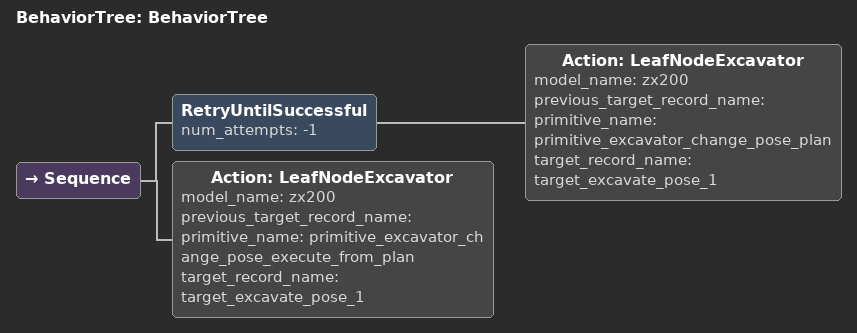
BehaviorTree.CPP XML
<?xml version="1.0"?>
<root main_tree_to_execute="BehaviorTree">
    <BehaviorTree ID="BehaviorTree">
        <Sequence>
            <RetryUntilSuccessful num_attempts="-1">
                <Action  model_name="zx200" ID="LeafNodeExcavator" previous_target_record_name="" primitive_name="primitive_excavator_change_pose_plan" target_record_name="target_excavate_pose_1"/>
            </RetryUntilSuccessful>
            <Action  model_name="zx200" ID="LeafNodeExcavator" previous_target_record_name="" primitive_name="primitive_excavator_change_pose_execute_from_plan" target_record_name="target_excavate_pose_1"/>
        </Sequence>
    </BehaviorTree>
</root>
